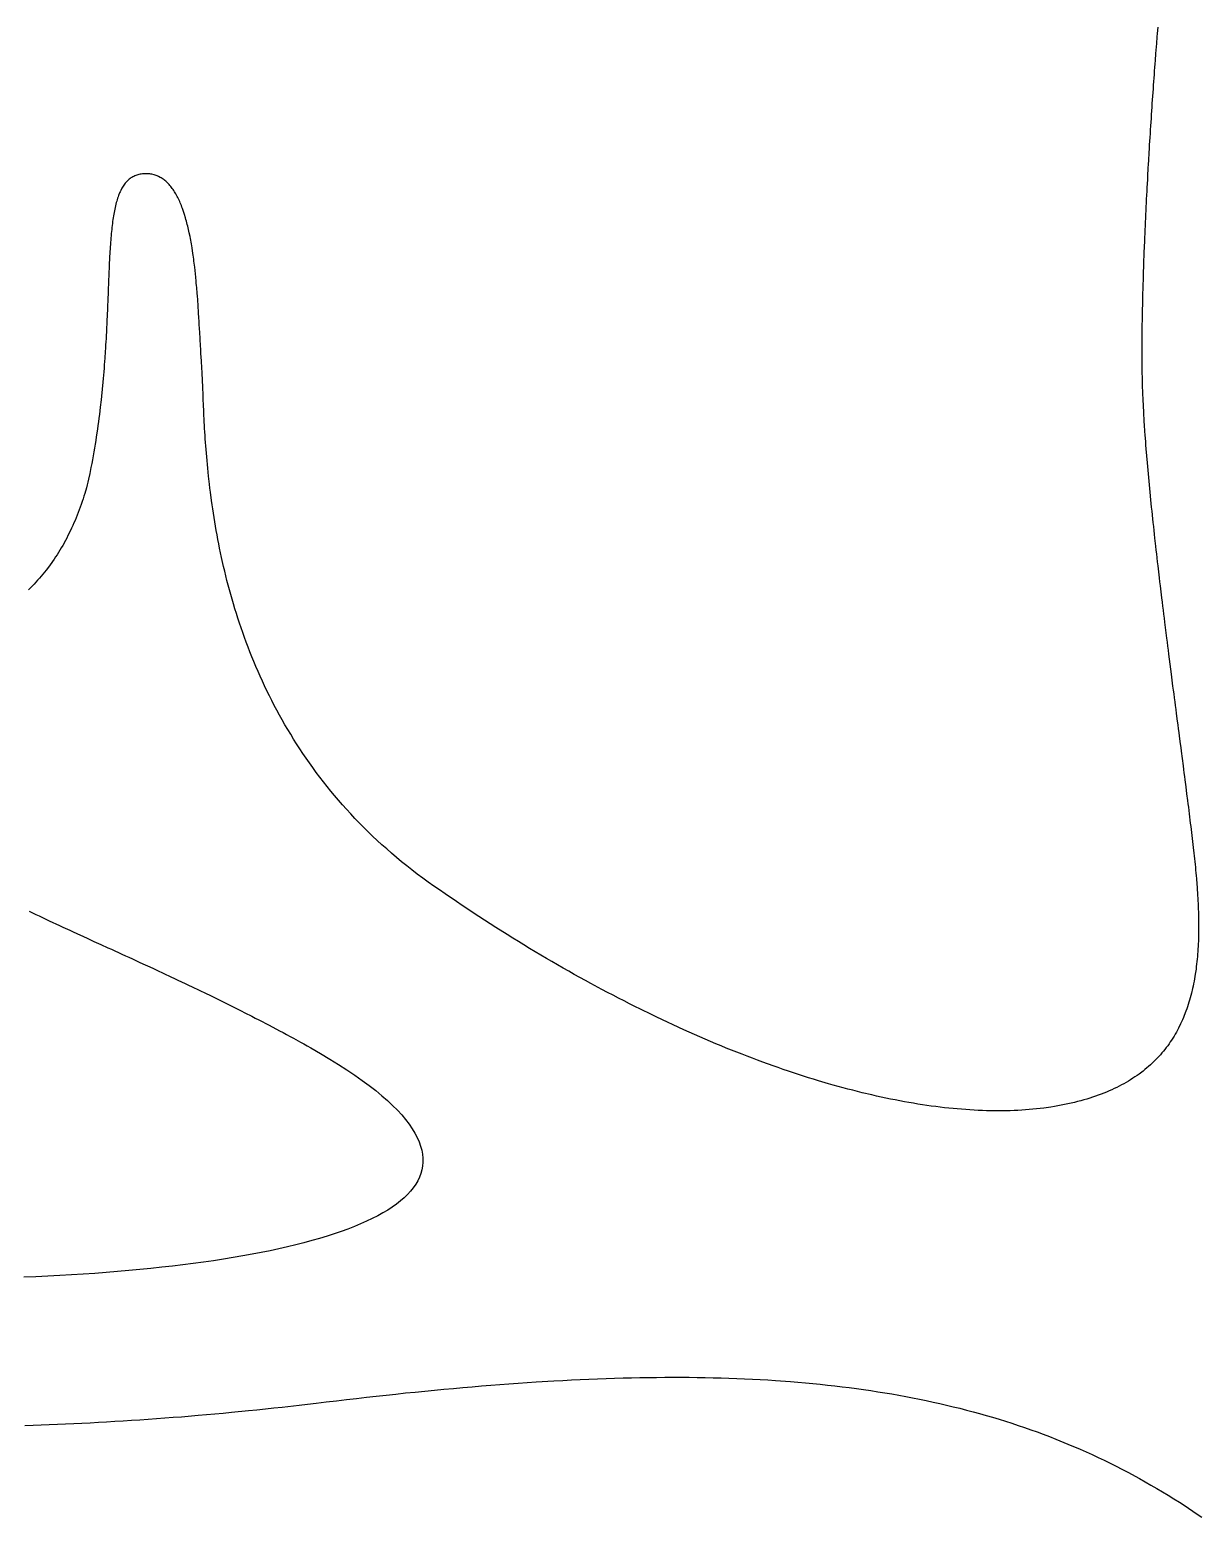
# Model space of a CAD drawing. Extents: x -220 to 640, y 0 to 300.
# Drawn here: x -188.01 to -156.01, y 195.96 to 236.6 of the extents above; entities that cross this region are included whole.
import ezdxf

# ---------------------------------------------------------------- set-up
doc = ezdxf.new("R2010")
doc.units = 0
doc.linetypes.add('CONTINUOUS2', pattern=[0])
doc.layers.get('0').update_dxf_attribs({"linetype": 'CONTINUOUS'})

msp = doc.modelspace()

# ---------------------------------------------------------------- linework, layer by layer
at = {"linetype": 'CONTINUOUS2'}
for p, q in [((-157.176, 236.677), (-157.19, 236.501)), ((-157.219, 236.14), (-157.227, 236.048)), ((-157.212, 236.232), (-157.219, 236.14)), ((-157.198, 236.412), (-157.212, 236.232)), ((-157.19, 236.501), (-157.198, 236.412)), ((-157.248, 235.767), (-157.255, 235.672)), ((-157.234, 235.955), (-157.248, 235.767)), ((-157.227, 236.048), (-157.234, 235.955)), ((-157.277, 235.384), (-157.298, 235.09)), ((-157.27, 235.48), (-157.277, 235.384)), ((-157.263, 235.577), (-157.27, 235.48)), ((-157.255, 235.672), (-157.263, 235.577)), ((-157.305, 234.991), (-157.326, 234.691)), ((-157.298, 235.09), (-157.305, 234.991)), ((-157.333, 234.59), (-157.34, 234.488)), ((-157.326, 234.691), (-157.333, 234.59)), ((-157.36, 234.182), (-157.374, 233.976)), ((-157.354, 234.284), (-157.36, 234.182)), ((-157.347, 234.387), (-157.354, 234.284)), ((-157.34, 234.488), (-157.347, 234.387)), ((-157.387, 233.768), (-157.393, 233.664)), ((-157.38, 233.872), (-157.387, 233.768)), ((-157.374, 233.976), (-157.38, 233.872)), ((-157.412, 233.351), (-157.419, 233.246)), ((-157.406, 233.456), (-157.412, 233.351)), ((-157.4, 233.56), (-157.406, 233.456)), ((-157.393, 233.664), (-157.4, 233.56)), ((-157.437, 232.93), (-157.443, 232.825)), ((-157.431, 233.036), (-157.437, 232.93)), ((-157.419, 233.246), (-157.431, 233.036)), ((-185.335, 232.479), (-185.357, 232.457)), ((-185.313, 232.499), (-185.335, 232.479)), ((-185.29, 232.519), (-185.313, 232.499)), ((-185.267, 232.537), (-185.29, 232.519)), ((-185.243, 232.554), (-185.267, 232.537)), ((-185.218, 232.57), (-185.243, 232.554)), ((-185.192, 232.585), (-185.218, 232.57)), ((-185.165, 232.599), (-185.192, 232.585)), ((-185.138, 232.612), (-185.165, 232.599)), ((-185.11, 232.623), (-185.138, 232.612)), ((-185.082, 232.633), (-185.11, 232.623)), ((-185.052, 232.642), (-185.082, 232.633)), ((-185.022, 232.65), (-185.052, 232.642)), ((-184.991, 232.656), (-185.022, 232.65)), ((-184.959, 232.662), (-184.991, 232.656)), ((-184.926, 232.666), (-184.959, 232.662)), ((-184.892, 232.669), (-184.926, 232.666)), ((-184.858, 232.67), (-184.892, 232.669)), ((-184.825, 232.671), (-184.858, 232.67)), ((-184.793, 232.67), (-184.825, 232.671)), ((-184.76, 232.668), (-184.793, 232.67)), ((-184.729, 232.665), (-184.76, 232.668)), ((-184.697, 232.66), (-184.729, 232.665)), ((-184.667, 232.655), (-184.697, 232.66)), ((-184.607, 232.641), (-184.667, 232.655)), ((-184.578, 232.632), (-184.607, 232.641)), ((-184.549, 232.622), (-184.578, 232.632)), ((-184.521, 232.611), (-184.549, 232.622)), ((-184.493, 232.599), (-184.521, 232.611)), ((-184.439, 232.571), (-184.493, 232.599)), ((-184.413, 232.556), (-184.439, 232.571)), ((-184.387, 232.54), (-184.413, 232.556)), ((-184.337, 232.504), (-184.387, 232.54)), ((-184.312, 232.485), (-184.337, 232.504)), ((-184.288, 232.464), (-184.312, 232.485)), ((-157.46, 232.508), (-157.472, 232.296)), ((-157.455, 232.613), (-157.46, 232.508)), ((-157.443, 232.825), (-157.455, 232.613)), ((-185.581, 232.075), (-185.594, 232.038)), ((-185.553, 232.145), (-185.581, 232.075)), ((-185.538, 232.179), (-185.553, 232.145)), ((-185.522, 232.212), (-185.538, 232.179)), ((-185.49, 232.274), (-185.522, 232.212)), ((-185.473, 232.303), (-185.49, 232.274)), ((-185.455, 232.332), (-185.473, 232.303)), ((-185.436, 232.359), (-185.455, 232.332)), ((-185.417, 232.385), (-185.436, 232.359)), ((-185.398, 232.41), (-185.417, 232.385)), ((-185.378, 232.434), (-185.398, 232.41)), ((-185.357, 232.457), (-185.378, 232.434)), ((-184.265, 232.443), (-184.288, 232.464)), ((-184.242, 232.421), (-184.265, 232.443)), ((-184.219, 232.398), (-184.242, 232.421)), ((-184.196, 232.374), (-184.219, 232.398)), ((-184.175, 232.349), (-184.196, 232.374)), ((-184.153, 232.323), (-184.175, 232.349)), ((-184.132, 232.296), (-184.153, 232.323)), ((-184.111, 232.268), (-184.132, 232.296)), ((-184.091, 232.24), (-184.111, 232.268)), ((-184.071, 232.211), (-184.091, 232.24)), ((-184.052, 232.18), (-184.071, 232.211)), ((-184.033, 232.15), (-184.052, 232.18)), ((-184.014, 232.118), (-184.033, 232.15)), ((-183.978, 232.052), (-184.014, 232.118)), ((-157.483, 232.085), (-157.488, 231.979)), ((-157.477, 232.191), (-157.483, 232.085)), ((-157.472, 232.296), (-157.477, 232.191)), ((-185.694, 231.66), (-185.703, 231.613)), ((-185.685, 231.706), (-185.694, 231.66)), ((-185.675, 231.751), (-185.685, 231.706)), ((-185.665, 231.795), (-185.675, 231.751)), ((-185.654, 231.838), (-185.665, 231.795)), ((-185.643, 231.88), (-185.654, 231.838)), ((-185.632, 231.921), (-185.643, 231.88)), ((-185.62, 231.961), (-185.632, 231.921)), ((-185.607, 232), (-185.62, 231.961)), ((-185.594, 232.038), (-185.607, 232)), ((-183.96, 232.018), (-183.978, 232.052)), ((-183.943, 231.983), (-183.96, 232.018)), ((-183.926, 231.947), (-183.943, 231.983)), ((-183.91, 231.911), (-183.926, 231.947)), ((-183.894, 231.874), (-183.91, 231.911)), ((-183.862, 231.798), (-183.894, 231.874)), ((-183.847, 231.758), (-183.862, 231.798)), ((-183.832, 231.719), (-183.847, 231.758)), ((-183.804, 231.637), (-183.832, 231.719)), ((-157.499, 231.768), (-157.514, 231.453)), ((-157.493, 231.874), (-157.499, 231.768)), ((-157.488, 231.979), (-157.493, 231.874)), ((-185.756, 231.258), (-185.763, 231.204)), ((-185.75, 231.312), (-185.756, 231.258)), ((-185.743, 231.364), (-185.75, 231.312)), ((-185.735, 231.416), (-185.743, 231.364)), ((-185.728, 231.467), (-185.735, 231.416)), ((-185.72, 231.517), (-185.728, 231.467)), ((-185.712, 231.565), (-185.72, 231.517)), ((-185.703, 231.613), (-185.712, 231.565)), ((-183.776, 231.553), (-183.804, 231.637)), ((-183.75, 231.467), (-183.776, 231.553)), ((-183.738, 231.423), (-183.75, 231.467)), ((-183.725, 231.378), (-183.738, 231.423)), ((-183.713, 231.333), (-183.725, 231.378)), ((-183.702, 231.287), (-183.713, 231.333)), ((-183.69, 231.241), (-183.702, 231.287)), ((-157.518, 231.348), (-157.523, 231.243)), ((-157.514, 231.453), (-157.518, 231.348)), ((-185.795, 230.858), (-185.8, 230.797)), ((-185.79, 230.918), (-185.795, 230.858)), ((-185.785, 230.977), (-185.79, 230.918)), ((-185.78, 231.035), (-185.785, 230.977)), ((-185.774, 231.092), (-185.78, 231.035)), ((-185.769, 231.148), (-185.774, 231.092)), ((-185.763, 231.204), (-185.769, 231.148)), ((-183.668, 231.147), (-183.69, 231.241)), ((-183.658, 231.099), (-183.668, 231.147)), ((-183.647, 231.051), (-183.658, 231.099)), ((-183.627, 230.953), (-183.647, 231.051)), ((-183.618, 230.904), (-183.627, 230.953)), ((-183.608, 230.854), (-183.618, 230.904)), ((-183.599, 230.803), (-183.608, 230.854)), ((-157.537, 230.93), (-157.541, 230.826)), ((-157.532, 231.034), (-157.537, 230.93)), ((-157.528, 231.139), (-157.532, 231.034)), ((-157.523, 231.243), (-157.528, 231.139)), ((-185.82, 230.48), (-185.824, 230.415)), ((-185.817, 230.545), (-185.82, 230.48)), ((-185.813, 230.61), (-185.817, 230.545)), ((-185.809, 230.673), (-185.813, 230.61)), ((-185.804, 230.735), (-185.809, 230.673)), ((-185.8, 230.797), (-185.804, 230.735)), ((-183.59, 230.753), (-183.599, 230.803)), ((-183.582, 230.702), (-183.59, 230.753)), ((-183.573, 230.65), (-183.582, 230.702)), ((-183.549, 230.494), (-183.573, 230.65)), ((-183.542, 230.441), (-183.549, 230.494)), ((-183.534, 230.388), (-183.542, 230.441)), ((-157.553, 230.517), (-157.557, 230.415)), ((-157.541, 230.826), (-157.553, 230.517)), ((-185.841, 230.073), (-185.844, 230.002)), ((-185.837, 230.143), (-185.841, 230.073)), ((-185.834, 230.212), (-185.837, 230.143)), ((-185.828, 230.348), (-185.834, 230.212)), ((-185.824, 230.415), (-185.828, 230.348)), ((-183.527, 230.334), (-183.534, 230.388)), ((-183.52, 230.281), (-183.527, 230.334)), ((-183.513, 230.227), (-183.52, 230.281)), ((-183.507, 230.172), (-183.513, 230.227)), ((-183.5, 230.118), (-183.507, 230.172)), ((-183.47, 229.843), (-183.5, 230.118)), ((-157.568, 230.109), (-157.571, 230.009)), ((-157.564, 230.211), (-157.568, 230.109)), ((-157.561, 230.312), (-157.564, 230.211)), ((-157.557, 230.415), (-157.561, 230.312)), ((-185.858, 229.636), (-185.861, 229.561)), ((-185.856, 229.711), (-185.858, 229.636)), ((-185.853, 229.785), (-185.856, 229.711)), ((-185.85, 229.858), (-185.853, 229.785)), ((-185.844, 230.002), (-185.85, 229.858)), ((-183.46, 229.731), (-183.47, 229.843)), ((-183.455, 229.676), (-183.46, 229.731)), ((-183.449, 229.62), (-183.455, 229.676)), ((-157.578, 229.808), (-157.584, 229.61)), ((-157.575, 229.908), (-157.578, 229.808)), ((-157.571, 230.009), (-157.575, 229.908)), ((-185.873, 229.252), (-185.876, 229.173)), ((-185.867, 229.408), (-185.873, 229.252)), ((-185.864, 229.485), (-185.867, 229.408)), ((-185.861, 229.561), (-185.864, 229.485)), ((-183.445, 229.564), (-183.449, 229.62)), ((-183.44, 229.507), (-183.445, 229.564)), ((-183.435, 229.451), (-183.44, 229.507)), ((-183.431, 229.395), (-183.435, 229.451)), ((-183.426, 229.338), (-183.431, 229.395)), ((-183.418, 229.226), (-183.426, 229.338)), ((-183.413, 229.169), (-183.418, 229.226)), ((-157.594, 229.219), (-157.596, 229.123)), ((-157.592, 229.316), (-157.594, 229.219)), ((-157.589, 229.413), (-157.592, 229.316)), ((-157.586, 229.511), (-157.589, 229.413)), ((-157.584, 229.61), (-157.586, 229.511)), ((-185.89, 228.849), (-185.894, 228.766)), ((-185.886, 228.931), (-185.89, 228.849)), ((-185.88, 229.093), (-185.886, 228.931)), ((-185.876, 229.173), (-185.88, 229.093)), ((-183.409, 229.113), (-183.413, 229.169)), ((-183.406, 229.056), (-183.409, 229.113)), ((-183.402, 229), (-183.406, 229.056)), ((-183.398, 228.943), (-183.402, 229)), ((-183.394, 228.887), (-183.398, 228.943)), ((-183.391, 228.831), (-183.394, 228.887)), ((-183.387, 228.774), (-183.391, 228.831)), ((-157.6, 228.933), (-157.604, 228.745)), ((-157.596, 229.123), (-157.6, 228.933)), ((-185.909, 228.429), (-185.914, 228.343)), ((-185.901, 228.599), (-185.909, 228.429)), ((-185.897, 228.683), (-185.901, 228.599)), ((-185.894, 228.766), (-185.897, 228.683)), ((-183.384, 228.718), (-183.387, 228.774)), ((-183.38, 228.662), (-183.384, 228.718)), ((-183.377, 228.606), (-183.38, 228.662)), ((-183.373, 228.551), (-183.377, 228.606)), ((-183.367, 228.439), (-183.373, 228.551)), ((-183.361, 228.329), (-183.367, 228.439)), ((-157.608, 228.469), (-157.61, 228.289)), ((-157.607, 228.56), (-157.608, 228.469)), ((-157.605, 228.652), (-157.607, 228.56)), ((-157.604, 228.745), (-157.605, 228.652)), ((-185.928, 228.08), (-185.934, 227.992)), ((-185.923, 228.168), (-185.928, 228.08)), ((-185.919, 228.256), (-185.923, 228.168)), ((-185.914, 228.343), (-185.919, 228.256)), ((-183.357, 228.274), (-183.361, 228.329)), ((-183.354, 228.219), (-183.357, 228.274)), ((-183.351, 228.165), (-183.354, 228.219)), ((-183.348, 228.11), (-183.351, 228.165)), ((-183.342, 228.002), (-183.348, 228.11)), ((-183.333, 227.843), (-183.342, 228.002)), ((-157.611, 228.112), (-157.612, 228.024)), ((-157.612, 228.024), (-157.612, 227.684)), ((-157.61, 228.289), (-157.611, 228.2)), ((-157.611, 228.2), (-157.611, 228.112)), ((-185.957, 227.631), (-185.971, 227.447)), ((-185.945, 227.813), (-185.957, 227.631)), ((-185.939, 227.902), (-185.945, 227.813)), ((-185.934, 227.992), (-185.939, 227.902)), ((-183.329, 227.79), (-183.333, 227.843)), ((-183.32, 227.634), (-183.329, 227.79)), ((-183.317, 227.583), (-183.32, 227.634)), ((-157.612, 227.684), (-157.611, 227.601)), ((-157.611, 227.601), (-157.611, 227.52)), ((-185.985, 227.26), (-185.993, 227.166)), ((-185.978, 227.354), (-185.985, 227.26)), ((-185.971, 227.447), (-185.978, 227.354)), ((-183.313, 227.532), (-183.317, 227.583)), ((-183.31, 227.481), (-183.313, 227.532)), ((-183.307, 227.431), (-183.31, 227.481)), ((-183.303, 227.38), (-183.307, 227.431)), ((-183.3, 227.327), (-183.303, 227.38)), ((-183.297, 227.272), (-183.3, 227.327)), ((-183.294, 227.215), (-183.297, 227.272)), ((-183.291, 227.157), (-183.294, 227.215)), ((-157.611, 227.52), (-157.61, 227.439)), ((-157.61, 227.439), (-157.609, 227.359)), ((-157.609, 227.359), (-157.608, 227.28)), ((-157.608, 227.28), (-157.607, 227.203)), ((-157.607, 227.203), (-157.605, 227.126)), ((-186.028, 226.784), (-186.048, 226.59)), ((-186.01, 226.976), (-186.028, 226.784)), ((-186.002, 227.072), (-186.01, 226.976)), ((-185.993, 227.166), (-186.002, 227.072)), ((-183.289, 227.096), (-183.291, 227.157)), ((-183.286, 227.033), (-183.289, 227.096)), ((-183.283, 226.969), (-183.286, 227.033)), ((-183.281, 226.903), (-183.283, 226.969)), ((-183.278, 226.835), (-183.281, 226.903)), ((-183.275, 226.765), (-183.278, 226.835)), ((-157.605, 227.126), (-157.603, 227.05)), ((-157.603, 227.05), (-157.602, 226.976)), ((-157.602, 226.976), (-157.6, 226.903)), ((-157.6, 226.903), (-157.597, 226.824)), ((-157.597, 226.824), (-157.594, 226.744)), ((-186.059, 226.492), (-186.081, 226.294)), ((-186.048, 226.59), (-186.059, 226.492)), ((-183.272, 226.693), (-183.275, 226.765)), ((-183.27, 226.62), (-183.272, 226.693)), ((-183.267, 226.545), (-183.27, 226.62)), ((-183.264, 226.469), (-183.267, 226.545)), ((-183.26, 226.39), (-183.264, 226.469)), ((-183.257, 226.31), (-183.26, 226.39)), ((-157.594, 226.744), (-157.591, 226.663)), ((-157.591, 226.663), (-157.585, 226.499)), ((-157.585, 226.499), (-157.577, 226.331)), ((-186.118, 225.994), (-186.132, 225.893)), ((-186.105, 226.095), (-186.118, 225.994)), ((-186.093, 226.195), (-186.105, 226.095)), ((-186.081, 226.294), (-186.093, 226.195)), ((-183.253, 226.229), (-183.257, 226.31)), ((-183.25, 226.146), (-183.253, 226.229)), ((-183.246, 226.061), (-183.25, 226.146)), ((-183.241, 225.975), (-183.246, 226.061)), ((-183.237, 225.887), (-183.241, 225.975)), ((-157.577, 226.331), (-157.567, 226.159)), ((-157.567, 226.159), (-157.562, 226.072)), ((-157.562, 226.072), (-157.557, 225.984)), ((-157.557, 225.984), (-157.552, 225.895)), ((-186.16, 225.69), (-186.19, 225.484)), ((-186.145, 225.792), (-186.16, 225.69)), ((-186.132, 225.893), (-186.145, 225.792)), ((-183.232, 225.798), (-183.237, 225.887)), ((-183.227, 225.708), (-183.232, 225.798)), ((-183.221, 225.616), (-183.227, 225.708)), ((-183.215, 225.522), (-183.221, 225.616)), ((-157.552, 225.895), (-157.546, 225.806)), ((-157.546, 225.806), (-157.534, 225.624)), ((-157.534, 225.624), (-157.527, 225.532)), ((-186.239, 225.172), (-186.257, 225.068)), ((-186.222, 225.277), (-186.239, 225.172)), ((-186.206, 225.381), (-186.222, 225.277)), ((-186.19, 225.484), (-186.206, 225.381)), ((-183.209, 225.427), (-183.215, 225.522)), ((-183.203, 225.331), (-183.209, 225.427)), ((-183.195, 225.234), (-183.203, 225.331)), ((-183.188, 225.135), (-183.195, 225.234)), ((-157.527, 225.532), (-157.513, 225.346)), ((-157.513, 225.346), (-157.506, 225.252)), ((-157.506, 225.252), (-157.499, 225.157)), ((-157.499, 225.157), (-157.483, 224.965)), ((-186.314, 224.751), (-186.334, 224.644)), ((-186.294, 224.857), (-186.314, 224.751)), ((-186.275, 224.962), (-186.294, 224.857)), ((-186.257, 225.068), (-186.275, 224.962)), ((-183.18, 225.035), (-183.188, 225.135)), ((-183.172, 224.933), (-183.18, 225.035)), ((-183.163, 224.831), (-183.172, 224.933)), ((-183.153, 224.727), (-183.163, 224.831)), ((-157.483, 224.965), (-157.467, 224.771)), ((-157.467, 224.771), (-157.458, 224.673)), ((-186.366, 224.484), (-186.402, 224.326)), ((-186.334, 224.644), (-186.366, 224.484)), ((-183.143, 224.622), (-183.153, 224.727)), ((-183.132, 224.516), (-183.143, 224.622)), ((-183.121, 224.409), (-183.132, 224.516)), ((-183.097, 224.191), (-183.121, 224.409)), ((-157.458, 224.673), (-157.449, 224.574)), ((-157.449, 224.574), (-157.441, 224.475)), ((-157.441, 224.475), (-157.431, 224.375)), ((-157.431, 224.375), (-157.413, 224.173)), ((-186.505, 223.938), (-186.528, 223.862)), ((-186.461, 224.092), (-186.505, 223.938)), ((-186.441, 224.169), (-186.461, 224.092)), ((-186.421, 224.247), (-186.441, 224.169)), ((-186.402, 224.326), (-186.421, 224.247)), ((-183.084, 224.08), (-183.097, 224.191)), ((-183.07, 223.969), (-183.084, 224.08)), ((-183.04, 223.743), (-183.07, 223.969)), ((-157.413, 224.173), (-157.403, 224.072)), ((-157.403, 224.072), (-157.393, 223.97)), ((-157.393, 223.97), (-157.373, 223.764)), ((-186.628, 223.562), (-186.682, 223.416)), ((-186.602, 223.636), (-186.628, 223.562)), ((-186.576, 223.711), (-186.602, 223.636)), ((-186.552, 223.786), (-186.576, 223.711)), ((-186.528, 223.862), (-186.552, 223.786)), ((-183.024, 223.628), (-183.04, 223.743)), ((-183.007, 223.513), (-183.024, 223.628)), ((-157.373, 223.764), (-157.362, 223.661)), ((-157.362, 223.661), (-157.352, 223.557)), ((-157.352, 223.557), (-157.341, 223.453)), ((-186.8, 223.129), (-186.831, 223.058)), ((-186.769, 223.199), (-186.8, 223.129)), ((-186.74, 223.271), (-186.769, 223.199)), ((-186.71, 223.343), (-186.74, 223.271)), ((-186.682, 223.416), (-186.71, 223.343)), ((-182.99, 223.396), (-183.007, 223.513)), ((-182.971, 223.279), (-182.99, 223.396)), ((-182.952, 223.161), (-182.971, 223.279)), ((-182.932, 223.042), (-182.952, 223.161)), ((-157.341, 223.453), (-157.319, 223.243)), ((-157.319, 223.243), (-157.308, 223.137)), ((-157.308, 223.137), (-157.296, 223.031)), ((-186.999, 222.715), (-187.034, 222.649)), ((-186.964, 222.783), (-186.999, 222.715)), ((-186.896, 222.919), (-186.964, 222.783)), ((-186.863, 222.988), (-186.896, 222.919)), ((-186.831, 223.058), (-186.863, 222.988)), ((-182.911, 222.922), (-182.932, 223.042)), ((-182.889, 222.802), (-182.911, 222.922)), ((-182.867, 222.68), (-182.889, 222.802)), ((-157.296, 223.031), (-157.285, 222.925)), ((-157.285, 222.925), (-157.273, 222.818)), ((-157.273, 222.818), (-157.262, 222.711)), ((-187.223, 222.325), (-187.263, 222.262)), ((-187.184, 222.388), (-187.223, 222.325)), ((-187.145, 222.452), (-187.184, 222.388)), ((-187.108, 222.517), (-187.145, 222.452)), ((-187.034, 222.649), (-187.108, 222.517)), ((-182.843, 222.558), (-182.867, 222.68)), ((-182.818, 222.436), (-182.843, 222.558)), ((-182.793, 222.312), (-182.818, 222.436)), ((-182.766, 222.188), (-182.793, 222.312)), ((-157.262, 222.711), (-157.238, 222.497)), ((-157.238, 222.497), (-157.225, 222.389)), ((-157.225, 222.389), (-157.213, 222.281)), ((-187.472, 221.958), (-187.56, 221.842)), ((-187.386, 222.078), (-187.472, 221.958)), ((-187.344, 222.138), (-187.386, 222.078)), ((-187.303, 222.2), (-187.344, 222.138)), ((-187.263, 222.262), (-187.303, 222.2)), ((-182.71, 221.938), (-182.766, 222.188)), ((-182.68, 221.812), (-182.71, 221.938)), ((-157.213, 222.281), (-157.201, 222.172)), ((-157.201, 222.172), (-157.188, 222.064)), ((-157.188, 222.064), (-157.176, 221.955)), ((-157.176, 221.955), (-157.137, 221.628)), ((-187.84, 221.511), (-187.889, 221.458)), ((-187.792, 221.564), (-187.84, 221.511)), ((-187.744, 221.618), (-187.792, 221.564)), ((-187.697, 221.673), (-187.744, 221.618)), ((-187.651, 221.728), (-187.697, 221.673)), ((-187.605, 221.785), (-187.651, 221.728)), ((-187.56, 221.842), (-187.605, 221.785)), ((-182.649, 221.686), (-182.68, 221.812)), ((-182.617, 221.558), (-182.649, 221.686)), ((-182.584, 221.431), (-182.617, 221.558)), ((-157.137, 221.628), (-157.124, 221.518)), ((-157.124, 221.518), (-157.111, 221.409)), ((-187.989, 221.355), (-188.04, 221.305)), ((-187.939, 221.406), (-187.989, 221.355)), ((-187.889, 221.458), (-187.939, 221.406)), ((-182.549, 221.303), (-182.584, 221.431)), ((-182.514, 221.174), (-182.549, 221.303)), ((-182.477, 221.045), (-182.514, 221.174)), ((-157.111, 221.409), (-157.072, 221.079)), ((-182.439, 220.916), (-182.477, 221.045)), ((-182.4, 220.786), (-182.439, 220.916)), ((-182.36, 220.656), (-182.4, 220.786)), ((-157.072, 221.079), (-157.058, 220.969)), ((-157.058, 220.969), (-157.045, 220.859)), ((-157.045, 220.859), (-157.031, 220.749)), ((-157.031, 220.749), (-157.018, 220.639)), ((-182.318, 220.525), (-182.36, 220.656)), ((-182.275, 220.395), (-182.318, 220.525)), ((-182.231, 220.263), (-182.275, 220.395)), ((-157.018, 220.639), (-157.004, 220.529)), ((-157.004, 220.529), (-156.991, 220.419)), ((-156.991, 220.419), (-156.935, 219.979)), ((-182.185, 220.132), (-182.231, 220.263)), ((-182.138, 220), (-182.185, 220.132)), ((-182.09, 219.869), (-182.138, 220)), ((-182.04, 219.736), (-182.09, 219.869)), ((-156.935, 219.979), (-156.922, 219.869)), ((-156.922, 219.869), (-156.908, 219.759)), ((-181.989, 219.604), (-182.04, 219.736)), ((-181.936, 219.472), (-181.989, 219.604)), ((-181.882, 219.339), (-181.936, 219.472)), ((-156.908, 219.759), (-156.894, 219.65)), ((-156.894, 219.65), (-156.88, 219.54)), ((-156.88, 219.54), (-156.81, 218.995)), ((-181.826, 219.207), (-181.882, 219.339)), ((-181.769, 219.074), (-181.826, 219.207)), ((-181.71, 218.941), (-181.769, 219.074)), ((-181.649, 218.809), (-181.71, 218.941)), ((-181.588, 218.676), (-181.649, 218.809)), ((-181.524, 218.543), (-181.588, 218.676)), ((-156.81, 218.995), (-156.768, 218.671)), ((-156.768, 218.671), (-156.754, 218.564)), ((-181.459, 218.41), (-181.524, 218.543)), ((-181.392, 218.278), (-181.459, 218.41)), ((-181.323, 218.145), (-181.392, 218.278)), ((-156.754, 218.564), (-156.74, 218.456)), ((-156.74, 218.456), (-156.726, 218.35)), ((-156.726, 218.35), (-156.712, 218.243)), ((-156.712, 218.243), (-156.698, 218.137)), ((-181.253, 218.013), (-181.323, 218.145)), ((-181.181, 217.881), (-181.253, 218.013)), ((-181.108, 217.749), (-181.181, 217.881)), ((-156.698, 218.137), (-156.685, 218.031)), ((-156.685, 218.031), (-156.671, 217.925)), ((-156.671, 217.925), (-156.643, 217.715)), ((-181.032, 217.617), (-181.108, 217.749)), ((-180.955, 217.485), (-181.032, 217.617)), ((-180.876, 217.354), (-180.955, 217.485)), ((-156.643, 217.715), (-156.63, 217.611)), ((-156.63, 217.611), (-156.616, 217.507)), ((-156.616, 217.507), (-156.603, 217.403)), ((-180.795, 217.222), (-180.876, 217.354)), ((-180.713, 217.092), (-180.795, 217.222)), ((-180.628, 216.961), (-180.713, 217.092)), ((-156.603, 217.403), (-156.589, 217.3)), ((-156.589, 217.3), (-156.563, 217.096)), ((-156.563, 217.096), (-156.549, 216.994)), ((-180.542, 216.831), (-180.628, 216.961)), ((-180.453, 216.701), (-180.542, 216.831)), ((-180.363, 216.572), (-180.453, 216.701)), ((-156.549, 216.994), (-156.536, 216.893)), ((-156.536, 216.893), (-156.51, 216.693)), ((-156.51, 216.693), (-156.484, 216.495)), ((-180.271, 216.443), (-180.363, 216.572)), ((-180.177, 216.314), (-180.271, 216.443)), ((-180.08, 216.186), (-180.177, 216.314)), ((-156.484, 216.495), (-156.472, 216.397)), ((-156.472, 216.397), (-156.459, 216.299)), ((-156.459, 216.299), (-156.447, 216.203)), ((-179.982, 216.059), (-180.08, 216.186)), ((-179.882, 215.931), (-179.982, 216.059)), ((-179.78, 215.805), (-179.882, 215.931)), ((-179.675, 215.679), (-179.78, 215.805)), ((-156.447, 216.203), (-156.434, 216.106)), ((-156.434, 216.106), (-156.41, 215.916)), ((-156.41, 215.916), (-156.386, 215.728)), ((-179.569, 215.554), (-179.675, 215.679)), ((-179.46, 215.429), (-179.569, 215.554)), ((-179.349, 215.305), (-179.46, 215.429)), ((-156.386, 215.728), (-156.362, 215.544)), ((-156.362, 215.544), (-156.351, 215.453)), ((-156.351, 215.453), (-156.339, 215.362)), ((-179.236, 215.181), (-179.349, 215.305)), ((-179.121, 215.058), (-179.236, 215.181)), ((-179.004, 214.936), (-179.121, 215.058)), ((-156.339, 215.362), (-156.317, 215.184)), ((-156.317, 215.184), (-156.306, 215.096)), ((-156.306, 215.096), (-156.295, 215.009)), ((-156.295, 215.009), (-156.285, 214.923)), ((-178.884, 214.815), (-179.004, 214.936)), ((-178.763, 214.695), (-178.884, 214.815)), ((-178.639, 214.575), (-178.763, 214.695)), ((-156.285, 214.923), (-156.274, 214.837)), ((-156.274, 214.837), (-156.254, 214.669)), ((-156.254, 214.669), (-156.244, 214.586)), ((-156.244, 214.586), (-156.234, 214.505)), ((-178.512, 214.456), (-178.639, 214.575)), ((-178.383, 214.338), (-178.512, 214.456)), ((-178.252, 214.221), (-178.383, 214.338)), ((-178.119, 214.104), (-178.252, 214.221)), ((-156.234, 214.505), (-156.225, 214.424)), ((-156.225, 214.424), (-156.215, 214.344)), ((-156.215, 214.344), (-156.206, 214.265)), ((-156.206, 214.265), (-156.188, 214.109)), ((-177.983, 213.989), (-178.119, 214.104)), ((-177.845, 213.874), (-177.983, 213.989)), ((-177.704, 213.761), (-177.845, 213.874)), ((-156.188, 214.109), (-156.18, 214.031)), ((-156.18, 214.031), (-156.171, 213.953)), ((-156.171, 213.953), (-156.163, 213.875)), ((-156.163, 213.875), (-156.155, 213.798)), ((-156.155, 213.798), (-156.148, 213.72)), ((-177.561, 213.648), (-177.704, 213.761)), ((-177.416, 213.537), (-177.561, 213.648)), ((-177.268, 213.426), (-177.416, 213.537)), ((-177.117, 213.317), (-177.268, 213.426)), ((-156.148, 213.72), (-156.14, 213.643)), ((-156.14, 213.643), (-156.133, 213.565)), ((-156.133, 213.565), (-156.126, 213.488)), ((-156.126, 213.488), (-156.119, 213.412)), ((-156.119, 213.412), (-156.107, 213.258)), ((-176.964, 213.208), (-177.117, 213.317)), ((-176.81, 213.101), (-176.964, 213.208)), ((-176.655, 212.994), (-176.81, 213.101)), ((-176.347, 212.784), (-176.655, 212.994)), ((-156.107, 213.258), (-156.101, 213.182)), ((-156.101, 213.182), (-156.086, 212.954)), ((-176.192, 212.68), (-176.347, 212.784)), ((-176.038, 212.577), (-176.192, 212.68)), ((-175.884, 212.475), (-176.038, 212.577)), ((-156.086, 212.954), (-156.081, 212.879)), ((-156.081, 212.879), (-156.077, 212.803)), ((-156.077, 212.803), (-156.074, 212.728)), ((-156.074, 212.728), (-156.07, 212.653)), ((-156.07, 212.653), (-156.067, 212.579)), ((-156.067, 212.579), (-156.065, 212.504)), ((-188.028, 212.522), (-187.936, 212.478)), ((-187.936, 212.478), (-187.844, 212.435)), ((-187.844, 212.435), (-187.752, 212.391)), ((-187.752, 212.391), (-187.566, 212.305)), ((-187.566, 212.305), (-187.473, 212.261)), ((-187.473, 212.261), (-187.194, 212.132)), ((-175.73, 212.374), (-175.884, 212.475)), ((-175.576, 212.274), (-175.73, 212.374)), ((-175.268, 212.076), (-175.576, 212.274)), ((-156.065, 212.504), (-156.061, 212.356)), ((-156.061, 212.356), (-156.06, 212.283)), ((-156.06, 212.283), (-156.059, 212.209)), ((-156.059, 212.209), (-156.059, 211.991)), ((-187.194, 212.132), (-187.1, 212.088)), ((-187.1, 212.088), (-186.912, 212.002)), ((-186.912, 212.002), (-186.819, 211.958)), ((-186.819, 211.958), (-186.724, 211.915)), ((-186.724, 211.915), (-186.536, 211.829)), ((-186.536, 211.829), (-186.441, 211.785)), ((-186.441, 211.785), (-186.347, 211.742)), ((-186.347, 211.742), (-186.252, 211.698)), ((-174.96, 211.882), (-175.268, 212.076)), ((-174.806, 211.787), (-174.96, 211.882)), ((-174.653, 211.692), (-174.806, 211.787)), ((-156.064, 211.775), (-156.066, 211.703)), ((-156.062, 211.846), (-156.064, 211.775)), ((-156.06, 211.918), (-156.062, 211.846)), ((-156.059, 211.991), (-156.06, 211.918)), ((-186.252, 211.698), (-186.062, 211.612)), ((-186.062, 211.612), (-185.872, 211.524)), ((-185.872, 211.524), (-185.777, 211.481)), ((-185.777, 211.481), (-185.682, 211.437)), ((-185.682, 211.437), (-185.586, 211.393)), ((-185.586, 211.393), (-185.491, 211.35)), ((-185.491, 211.35), (-185.395, 211.306)), ((-174.499, 211.598), (-174.653, 211.692)), ((-174.346, 211.505), (-174.499, 211.598)), ((-174.193, 211.413), (-174.346, 211.505)), ((-174.04, 211.322), (-174.193, 211.413)), ((-156.087, 211.351), (-156.093, 211.281)), ((-156.082, 211.421), (-156.087, 211.351)), ((-156.077, 211.491), (-156.082, 211.421)), ((-156.073, 211.561), (-156.077, 211.491)), ((-156.069, 211.632), (-156.073, 211.561)), ((-156.066, 211.703), (-156.069, 211.632)), ((-185.395, 211.306), (-185.3, 211.262)), ((-185.3, 211.262), (-185.204, 211.218)), ((-185.204, 211.218), (-185.109, 211.174)), ((-185.109, 211.174), (-185.013, 211.13)), ((-185.013, 211.13), (-184.917, 211.085)), ((-184.917, 211.085), (-184.725, 210.997)), ((-184.725, 210.997), (-184.629, 210.952)), ((-184.629, 210.952), (-184.533, 210.908)), ((-173.887, 211.232), (-174.04, 211.322)), ((-173.734, 211.143), (-173.887, 211.232)), ((-173.581, 211.055), (-173.734, 211.143)), ((-173.429, 210.967), (-173.581, 211.055)), ((-173.276, 210.881), (-173.429, 210.967)), ((-156.13, 210.939), (-156.15, 210.805)), ((-156.122, 211.007), (-156.13, 210.939)), ((-156.113, 211.075), (-156.122, 211.007)), ((-156.106, 211.143), (-156.113, 211.075)), ((-156.099, 211.212), (-156.106, 211.143)), ((-156.093, 211.281), (-156.099, 211.212)), ((-184.533, 210.908), (-184.149, 210.728)), ((-184.149, 210.728), (-184.052, 210.683)), ((-184.052, 210.683), (-183.956, 210.638)), ((-183.956, 210.638), (-183.86, 210.592)), ((-183.86, 210.592), (-183.764, 210.547)), ((-183.764, 210.547), (-183.668, 210.501)), ((-173.124, 210.795), (-173.276, 210.881)), ((-172.972, 210.711), (-173.124, 210.795)), ((-172.821, 210.627), (-172.972, 210.711)), ((-172.669, 210.544), (-172.821, 210.627)), ((-172.367, 210.382), (-172.669, 210.544)), ((-156.196, 210.541), (-156.21, 210.476)), ((-156.184, 210.607), (-156.196, 210.541)), ((-156.172, 210.672), (-156.184, 210.607)), ((-156.16, 210.739), (-156.172, 210.672)), ((-156.15, 210.805), (-156.16, 210.739)), ((-183.668, 210.501), (-183.571, 210.455)), ((-183.571, 210.455), (-183.187, 210.271)), ((-183.187, 210.271), (-183.09, 210.224)), ((-183.09, 210.224), (-182.61, 209.989)), ((-172.216, 210.302), (-172.367, 210.382)), ((-172.065, 210.223), (-172.216, 210.302)), ((-171.915, 210.145), (-172.065, 210.223)), ((-171.764, 210.068), (-171.915, 210.145)), ((-156.287, 210.158), (-156.305, 210.095)), ((-156.27, 210.221), (-156.287, 210.158)), ((-156.254, 210.284), (-156.27, 210.221)), ((-156.224, 210.412), (-156.254, 210.284)), ((-156.21, 210.476), (-156.224, 210.412)), ((-182.61, 209.989), (-182.226, 209.797)), ((-182.226, 209.797), (-182.131, 209.749)), ((-182.131, 209.749), (-181.939, 209.651)), ((-171.614, 209.992), (-171.764, 210.068)), ((-171.465, 209.916), (-171.614, 209.992)), ((-171.315, 209.842), (-171.465, 209.916)), ((-171.017, 209.696), (-171.315, 209.842)), ((-156.405, 209.79), (-156.451, 209.672)), ((-156.384, 209.85), (-156.405, 209.79)), ((-156.363, 209.911), (-156.384, 209.85)), ((-156.343, 209.972), (-156.363, 209.911)), ((-156.324, 210.034), (-156.343, 209.972)), ((-156.305, 210.095), (-156.324, 210.034)), ((-181.939, 209.651), (-181.844, 209.602)), ((-181.844, 209.602), (-181.748, 209.553)), ((-181.748, 209.553), (-181.653, 209.504)), ((-181.653, 209.504), (-181.558, 209.454)), ((-181.558, 209.454), (-181.462, 209.404)), ((-181.462, 209.404), (-181.177, 209.254)), ((-170.869, 209.625), (-171.017, 209.696)), ((-170.573, 209.485), (-170.869, 209.625)), ((-170.425, 209.416), (-170.573, 209.485)), ((-170.131, 209.282), (-170.425, 209.416)), ((-156.608, 209.328), (-156.637, 209.272)), ((-156.552, 209.44), (-156.608, 209.328)), ((-156.526, 209.497), (-156.552, 209.44)), ((-156.5, 209.555), (-156.526, 209.497)), ((-156.475, 209.613), (-156.5, 209.555)), ((-156.451, 209.672), (-156.475, 209.613)), ((-181.177, 209.254), (-181.082, 209.203)), ((-181.082, 209.203), (-180.988, 209.152)), ((-180.988, 209.152), (-180.893, 209.1)), ((-180.893, 209.1), (-180.798, 209.049)), ((-180.798, 209.049), (-180.61, 208.945)), ((-180.61, 208.945), (-180.515, 208.893)), ((-169.984, 209.216), (-170.131, 209.282)), ((-169.692, 209.088), (-169.984, 209.216)), ((-169.546, 209.025), (-169.692, 209.088)), ((-169.401, 208.963), (-169.546, 209.025)), ((-169.256, 208.902), (-169.401, 208.963)), ((-169.112, 208.842), (-169.256, 208.902)), ((-156.868, 208.899), (-156.904, 208.847)), ((-156.832, 208.95), (-156.868, 208.899)), ((-156.797, 209.002), (-156.832, 208.95)), ((-156.763, 209.055), (-156.797, 209.002)), ((-156.73, 209.109), (-156.763, 209.055)), ((-156.699, 209.163), (-156.73, 209.109)), ((-156.667, 209.217), (-156.699, 209.163)), ((-156.637, 209.272), (-156.667, 209.217)), ((-180.515, 208.893), (-180.421, 208.84)), ((-180.421, 208.84), (-180.327, 208.788)), ((-180.327, 208.788), (-180.061, 208.634)), ((-180.061, 208.634), (-179.807, 208.483)), ((-168.968, 208.783), (-169.112, 208.842)), ((-168.824, 208.725), (-168.968, 208.783)), ((-168.681, 208.668), (-168.824, 208.725)), ((-168.538, 208.612), (-168.681, 208.668)), ((-168.395, 208.557), (-168.538, 208.612)), ((-168.253, 208.503), (-168.395, 208.557)), ((-168.112, 208.45), (-168.253, 208.503)), ((-157.189, 208.506), (-157.234, 208.46)), ((-157.146, 208.553), (-157.189, 208.506)), ((-157.103, 208.601), (-157.146, 208.553)), ((-157.061, 208.649), (-157.103, 208.601)), ((-157.02, 208.698), (-157.061, 208.649)), ((-156.981, 208.747), (-157.02, 208.698)), ((-156.942, 208.797), (-156.981, 208.747)), ((-156.904, 208.847), (-156.942, 208.797)), ((-179.807, 208.483), (-179.566, 208.334)), ((-179.566, 208.334), (-179.338, 208.187)), ((-179.338, 208.187), (-179.123, 208.041)), ((-167.97, 208.398), (-168.112, 208.45)), ((-167.69, 208.296), (-167.97, 208.398)), ((-167.55, 208.247), (-167.69, 208.296)), ((-167.41, 208.199), (-167.55, 208.247)), ((-167.272, 208.152), (-167.41, 208.199)), ((-167.133, 208.105), (-167.272, 208.152)), ((-166.995, 208.06), (-167.133, 208.105)), ((-157.578, 208.154), (-157.686, 208.072)), ((-157.526, 208.195), (-157.578, 208.154)), ((-157.474, 208.238), (-157.526, 208.195)), ((-157.424, 208.281), (-157.474, 208.238)), ((-157.375, 208.325), (-157.424, 208.281)), ((-157.327, 208.369), (-157.375, 208.325)), ((-157.28, 208.414), (-157.327, 208.369)), ((-157.234, 208.46), (-157.28, 208.414)), ((-179.123, 208.041), (-178.92, 207.898)), ((-178.92, 207.898), (-178.73, 207.757)), ((-178.73, 207.757), (-178.552, 207.618)), ((-166.858, 208.016), (-166.995, 208.06)), ((-166.721, 207.973), (-166.858, 208.016)), ((-166.585, 207.93), (-166.721, 207.973)), ((-166.449, 207.889), (-166.585, 207.93)), ((-166.179, 207.809), (-166.449, 207.889)), ((-166.045, 207.771), (-166.179, 207.809)), ((-165.911, 207.734), (-166.045, 207.771)), ((-165.778, 207.697), (-165.911, 207.734)), ((-165.645, 207.662), (-165.778, 207.697)), ((-158.298, 207.706), (-158.366, 207.673)), ((-158.231, 207.739), (-158.298, 207.706)), ((-158.166, 207.774), (-158.231, 207.739)), ((-158.102, 207.808), (-158.166, 207.774)), ((-158.039, 207.844), (-158.102, 207.808)), ((-157.977, 207.88), (-158.039, 207.844)), ((-157.917, 207.917), (-157.977, 207.88)), ((-157.857, 207.955), (-157.917, 207.917)), ((-157.799, 207.993), (-157.857, 207.955)), ((-157.742, 208.032), (-157.799, 207.993)), ((-157.686, 208.072), (-157.742, 208.032)), ((-178.552, 207.618), (-178.386, 207.481)), ((-178.386, 207.481), (-178.232, 207.346)), ((-178.232, 207.346), (-178.091, 207.213)), ((-165.513, 207.628), (-165.645, 207.662)), ((-165.382, 207.594), (-165.513, 207.628)), ((-165.251, 207.562), (-165.382, 207.594)), ((-164.991, 207.5), (-165.251, 207.562)), ((-164.862, 207.471), (-164.991, 207.5)), ((-164.606, 207.415), (-164.862, 207.471)), ((-164.479, 207.389), (-164.606, 207.415)), ((-164.353, 207.364), (-164.479, 207.389)), ((-164.227, 207.34), (-164.353, 207.364)), ((-164.102, 207.316), (-164.227, 207.34)), ((-163.977, 207.294), (-164.102, 207.316)), ((-163.853, 207.273), (-163.977, 207.294)), ((-163.73, 207.253), (-163.853, 207.273)), ((-159.541, 207.277), (-159.63, 207.257)), ((-159.453, 207.298), (-159.541, 207.277)), ((-159.367, 207.319), (-159.453, 207.298)), ((-159.281, 207.342), (-159.367, 207.319)), ((-159.198, 207.365), (-159.281, 207.342)), ((-159.116, 207.389), (-159.198, 207.365)), ((-159.035, 207.414), (-159.116, 207.389)), ((-158.955, 207.44), (-159.035, 207.414)), ((-158.877, 207.466), (-158.955, 207.44)), ((-158.8, 207.494), (-158.877, 207.466)), ((-158.724, 207.522), (-158.8, 207.494)), ((-158.65, 207.55), (-158.724, 207.522)), ((-158.577, 207.58), (-158.65, 207.55)), ((-158.506, 207.61), (-158.577, 207.58)), ((-158.435, 207.642), (-158.506, 207.61)), ((-158.366, 207.673), (-158.435, 207.642)), ((-178.091, 207.213), (-177.96, 207.082)), ((-177.96, 207.082), (-177.842, 206.954)), ((-177.842, 206.954), (-177.734, 206.827)), ((-163.608, 207.234), (-163.73, 207.253)), ((-163.486, 207.216), (-163.608, 207.234)), ((-163.365, 207.198), (-163.486, 207.216)), ((-163.245, 207.182), (-163.365, 207.198)), ((-163.125, 207.167), (-163.245, 207.182)), ((-163.006, 207.153), (-163.125, 207.167)), ((-162.888, 207.14), (-163.006, 207.153)), ((-162.771, 207.128), (-162.888, 207.14)), ((-162.654, 207.118), (-162.771, 207.128)), ((-162.538, 207.108), (-162.654, 207.118)), ((-162.423, 207.099), (-162.538, 207.108)), ((-162.308, 207.091), (-162.423, 207.099)), ((-162.195, 207.084), (-162.308, 207.091)), ((-162.082, 207.079), (-162.195, 207.084)), ((-161.97, 207.074), (-162.082, 207.079)), ((-161.859, 207.07), (-161.97, 207.074)), ((-161.748, 207.068), (-161.859, 207.07)), ((-161.638, 207.066), (-161.748, 207.068)), ((-161.422, 207.066), (-161.638, 207.066)), ((-161.314, 207.068), (-161.422, 207.066)), ((-161.208, 207.071), (-161.314, 207.068)), ((-161.103, 207.074), (-161.208, 207.071)), ((-160.998, 207.079), (-161.103, 207.074)), ((-160.894, 207.085), (-160.998, 207.079)), ((-160.791, 207.092), (-160.894, 207.085)), ((-160.689, 207.1), (-160.791, 207.092)), ((-160.588, 207.109), (-160.689, 207.1)), ((-160.488, 207.119), (-160.588, 207.109)), ((-160.389, 207.13), (-160.488, 207.119)), ((-160.29, 207.142), (-160.389, 207.13)), ((-160.096, 207.17), (-160.29, 207.142)), ((-160.001, 207.185), (-160.096, 207.17)), ((-159.906, 207.202), (-160.001, 207.185)), ((-159.813, 207.219), (-159.906, 207.202)), ((-159.721, 207.238), (-159.813, 207.219)), ((-159.63, 207.257), (-159.721, 207.238)), ((-177.734, 206.827), (-177.639, 206.701)), ((-177.639, 206.701), (-177.554, 206.578)), ((-177.554, 206.578), (-177.48, 206.457)), ((-177.48, 206.457), (-177.417, 206.338)), ((-177.417, 206.338), (-177.365, 206.221)), ((-177.365, 206.221), (-177.324, 206.106)), ((-177.324, 206.106), (-177.292, 205.993)), ((-177.292, 205.993), (-177.272, 205.881)), ((-177.272, 205.881), (-177.261, 205.772)), ((-177.26, 205.664), (-177.27, 205.559)), ((-177.261, 205.772), (-177.26, 205.664)), ((-177.355, 205.253), (-177.403, 205.155)), ((-177.317, 205.353), (-177.355, 205.253)), ((-177.289, 205.455), (-177.317, 205.353)), ((-177.27, 205.559), (-177.289, 205.455)), ((-177.599, 204.873), (-177.682, 204.782)), ((-177.525, 204.965), (-177.599, 204.873)), ((-177.459, 205.059), (-177.525, 204.965)), ((-177.403, 205.155), (-177.459, 205.059)), ((-178.099, 204.438), (-178.224, 204.357)), ((-177.983, 204.521), (-178.099, 204.438)), ((-177.874, 204.606), (-177.983, 204.521)), ((-177.774, 204.693), (-177.874, 204.606)), ((-177.682, 204.782), (-177.774, 204.693)), ((-178.8, 204.05), (-178.963, 203.977)), ((-178.645, 204.124), (-178.8, 204.05)), ((-178.497, 204.2), (-178.645, 204.124)), ((-178.357, 204.277), (-178.497, 204.2)), ((-178.224, 204.357), (-178.357, 204.277)), ((-179.882, 203.642), (-180.086, 203.58)), ((-179.685, 203.706), (-179.882, 203.642)), ((-179.494, 203.771), (-179.685, 203.706)), ((-179.31, 203.838), (-179.494, 203.771)), ((-179.133, 203.907), (-179.31, 203.838)), ((-178.963, 203.977), (-179.133, 203.907)), ((-181.436, 203.246), (-181.681, 203.196)), ((-181.196, 203.298), (-181.436, 203.246)), ((-180.962, 203.351), (-181.196, 203.298)), ((-180.734, 203.405), (-180.962, 203.351)), ((-180.512, 203.462), (-180.734, 203.405)), ((-180.296, 203.52), (-180.512, 203.462)), ((-180.086, 203.58), (-180.296, 203.52)), ((-184.109, 202.825), (-184.401, 202.792)), ((-183.821, 202.859), (-184.109, 202.825)), ((-183.538, 202.896), (-183.821, 202.859)), ((-183.258, 202.934), (-183.538, 202.896)), ((-182.983, 202.973), (-183.258, 202.934)), ((-182.713, 203.015), (-182.983, 202.973)), ((-182.447, 203.058), (-182.713, 203.015)), ((-182.187, 203.102), (-182.447, 203.058)), ((-181.931, 203.148), (-182.187, 203.102)), ((-181.681, 203.196), (-181.931, 203.148)), ((-187.841, 202.534), (-188.171, 202.52)), ((-187.514, 202.55), (-187.841, 202.534)), ((-187.189, 202.567), (-187.514, 202.55)), ((-186.867, 202.585), (-187.189, 202.567)), ((-186.547, 202.606), (-186.867, 202.585)), ((-186.231, 202.627), (-186.547, 202.606)), ((-185.917, 202.651), (-186.231, 202.627)), ((-185.607, 202.676), (-185.917, 202.651)), ((-185.3, 202.702), (-185.607, 202.676)), ((-184.997, 202.73), (-185.3, 202.702)), ((-184.697, 202.76), (-184.997, 202.73)), ((-184.401, 202.792), (-184.697, 202.76)), ((-175.916, 199.529), (-175.662, 199.55)), ((-175.662, 199.55), (-175.409, 199.571)), ((-175.409, 199.571), (-175.158, 199.59)), ((-175.158, 199.59), (-174.909, 199.609)), ((-174.909, 199.609), (-174.66, 199.627)), ((-174.66, 199.627), (-174.168, 199.659)), ((-174.168, 199.659), (-173.682, 199.689)), ((-173.682, 199.689), (-173.441, 199.702)), ((-173.441, 199.702), (-173.201, 199.714)), ((-173.201, 199.714), (-172.963, 199.726)), ((-172.963, 199.726), (-172.726, 199.736)), ((-172.726, 199.736), (-172.49, 199.746)), ((-172.49, 199.746), (-172.256, 199.754)), ((-172.256, 199.754), (-172.023, 199.762)), ((-172.023, 199.762), (-171.791, 199.769)), ((-171.791, 199.769), (-171.561, 199.774)), ((-171.561, 199.774), (-171.332, 199.779)), ((-171.332, 199.779), (-171.104, 199.783)), ((-171.104, 199.783), (-170.877, 199.785)), ((-170.877, 199.785), (-170.652, 199.787)), ((-170.652, 199.787), (-170.428, 199.788)), ((-170.428, 199.788), (-170.205, 199.787)), ((-170.205, 199.787), (-169.984, 199.786)), ((-169.984, 199.786), (-169.764, 199.784)), ((-169.764, 199.784), (-169.545, 199.78)), ((-169.545, 199.78), (-169.327, 199.776)), ((-169.327, 199.776), (-169.11, 199.77)), ((-169.11, 199.77), (-168.895, 199.763)), ((-168.895, 199.763), (-168.681, 199.756)), ((-168.681, 199.756), (-168.468, 199.747)), ((-168.468, 199.747), (-168.256, 199.737)), ((-168.256, 199.737), (-168.045, 199.726)), ((-168.045, 199.726), (-167.836, 199.714)), ((-167.836, 199.714), (-167.628, 199.701)), ((-167.628, 199.701), (-167.214, 199.671)), ((-167.214, 199.671), (-167.01, 199.654)), ((-167.01, 199.654), (-166.806, 199.636)), ((-166.806, 199.636), (-166.603, 199.617)), ((-166.603, 199.617), (-166.401, 199.597)), ((-166.401, 199.597), (-166.201, 199.576)), ((-166.201, 199.576), (-166.001, 199.554)), ((-166.001, 199.554), (-165.803, 199.53)), ((-179.905, 199.115), (-179.628, 199.148)), ((-179.628, 199.148), (-179.353, 199.18)), ((-179.353, 199.18), (-179.079, 199.212)), ((-179.079, 199.212), (-178.807, 199.242)), ((-178.807, 199.242), (-178.537, 199.272)), ((-178.537, 199.272), (-178.268, 199.302)), ((-178.268, 199.302), (-178, 199.33)), ((-178, 199.33), (-177.734, 199.358)), ((-177.734, 199.358), (-177.47, 199.385)), ((-177.47, 199.385), (-177.207, 199.411)), ((-177.207, 199.411), (-176.946, 199.436)), ((-176.946, 199.436), (-176.686, 199.461)), ((-176.686, 199.461), (-176.428, 199.484)), ((-176.428, 199.484), (-176.171, 199.507)), ((-176.171, 199.507), (-175.916, 199.529)), ((-165.803, 199.53), (-165.606, 199.505)), ((-165.606, 199.505), (-165.409, 199.479)), ((-165.409, 199.479), (-165.214, 199.452)), ((-165.214, 199.452), (-165.02, 199.424)), ((-165.02, 199.424), (-164.827, 199.394)), ((-164.827, 199.394), (-164.635, 199.363)), ((-164.635, 199.363), (-164.444, 199.331)), ((-164.444, 199.331), (-164.253, 199.297)), ((-164.253, 199.297), (-164.064, 199.263)), ((-164.064, 199.263), (-163.876, 199.227)), ((-163.876, 199.227), (-163.689, 199.189)), ((-163.689, 199.189), (-163.503, 199.151)), ((-163.503, 199.151), (-163.317, 199.111)), ((-183.864, 198.711), (-183.406, 198.749)), ((-183.406, 198.749), (-182.948, 198.789)), ((-182.948, 198.789), (-182.718, 198.81)), ((-182.718, 198.81), (-182.489, 198.832)), ((-182.489, 198.832), (-182.029, 198.876)), ((-182.029, 198.876), (-181.798, 198.9)), ((-181.798, 198.9), (-181.568, 198.924)), ((-181.568, 198.924), (-181.337, 198.949)), ((-181.337, 198.949), (-181.107, 198.974)), ((-181.107, 198.974), (-180.645, 199.026)), ((-180.645, 199.026), (-180.414, 199.053)), ((-180.414, 199.053), (-180.183, 199.081)), ((-180.183, 199.081), (-179.905, 199.115)), ((-163.317, 199.111), (-163.133, 199.07)), ((-163.133, 199.07), (-162.949, 199.028)), ((-162.949, 199.028), (-162.767, 198.984)), ((-162.767, 198.984), (-162.585, 198.939)), ((-162.585, 198.939), (-162.405, 198.893)), ((-162.405, 198.893), (-162.225, 198.845)), ((-162.225, 198.845), (-162.046, 198.796)), ((-162.046, 198.796), (-161.868, 198.745)), ((-161.868, 198.745), (-161.691, 198.694)), ((-188.14, 198.47), (-187.919, 198.477)), ((-187.919, 198.477), (-187.697, 198.486)), ((-187.697, 198.486), (-187.475, 198.494)), ((-187.475, 198.494), (-186.806, 198.524)), ((-186.806, 198.524), (-186.582, 198.535)), ((-186.582, 198.535), (-186.357, 198.547)), ((-186.357, 198.547), (-186.133, 198.559)), ((-186.133, 198.559), (-185.907, 198.571)), ((-185.907, 198.571), (-185.682, 198.585)), ((-185.682, 198.585), (-185.456, 198.598)), ((-185.456, 198.598), (-185.229, 198.613)), ((-185.229, 198.613), (-185.003, 198.628)), ((-185.003, 198.628), (-184.775, 198.643)), ((-184.775, 198.643), (-184.548, 198.66)), ((-184.548, 198.66), (-184.32, 198.676)), ((-184.32, 198.676), (-184.092, 198.694)), ((-184.092, 198.694), (-183.864, 198.711)), ((-161.691, 198.694), (-161.514, 198.641)), ((-161.514, 198.641), (-161.339, 198.586)), ((-161.339, 198.586), (-161.164, 198.53)), ((-161.164, 198.53), (-160.991, 198.473)), ((-160.991, 198.473), (-160.818, 198.414)), ((-160.818, 198.414), (-160.646, 198.354)), ((-160.646, 198.354), (-160.474, 198.293)), ((-160.474, 198.293), (-160.304, 198.23)), ((-160.304, 198.23), (-160.134, 198.165)), ((-160.134, 198.165), (-159.965, 198.1)), ((-159.965, 198.1), (-159.629, 197.964)), ((-159.629, 197.964), (-159.297, 197.822)), ((-159.297, 197.822), (-159.132, 197.749)), ((-159.132, 197.749), (-158.967, 197.674)), ((-158.967, 197.674), (-158.803, 197.598)), ((-158.803, 197.598), (-158.64, 197.52)), ((-158.64, 197.52), (-158.478, 197.441)), ((-158.478, 197.441), (-158.316, 197.361)), ((-158.316, 197.361), (-158.155, 197.278)), ((-158.155, 197.278), (-157.995, 197.195)), ((-157.995, 197.195), (-157.677, 197.023)), ((-157.677, 197.023), (-157.518, 196.934)), ((-157.518, 196.934), (-157.361, 196.844)), ((-157.361, 196.844), (-157.203, 196.753)), ((-157.203, 196.753), (-157.047, 196.66)), ((-157.047, 196.66), (-156.891, 196.565)), ((-156.891, 196.565), (-156.736, 196.469)), ((-156.736, 196.469), (-156.581, 196.371)), ((-156.581, 196.371), (-156.427, 196.272)), ((-156.427, 196.272), (-156.121, 196.068)), ((-156.121, 196.068), (-155.968, 195.963))]:
    msp.add_line(p, q, dxfattribs=at)

doc.saveas('drawing.dxf')
